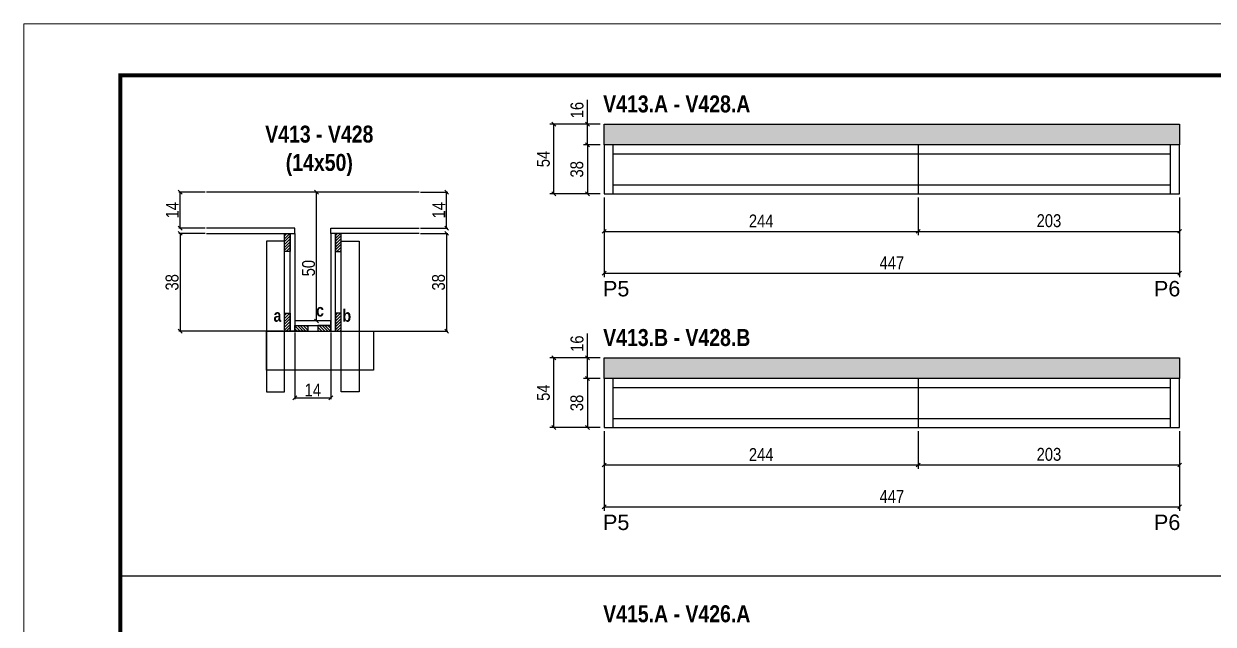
# Model space of a CAD drawing. Extents: x 3309 to 9563, y -2522 to 14608.
# Drawn here: x 3309 to 4233, y 11844 to 12311 of the extents above; entities that cross this region are included whole.
import ezdxf

# ---------------------------------------------------------------- set-up
doc = ezdxf.new("R2010")
doc.units = 0
doc.linetypes.add('DASHED', pattern=[0.75, 0.5, -0.25])
for name, color, linetype in [('5', 5, 'Continuous'), ('COTA', 241, 'Continuous'), ('detalhes', 4, 'Continuous'), ('NOMENCLATURA', 7, 'Continuous'), ('Painéis', 200, 'Continuous'), ('SARR_2.2x7', 40, 'Continuous'), ('SARR_3.5x7', 81, 'Continuous')]:
    doc.layers.add(name, color=color, linetype=linetype)
for name, color, linetype, lineweight in [('CONCRETO', 251, 'Continuous', 25), ('Folhas', 255, 'Continuous', 9), ('SARRAFO DE PRESSAO', 251, 'DASHED', 9)]:
    doc.layers.add(name, color=color, linetype=linetype, lineweight=lineweight)
doc.styles.add('COTA TECNICA', font='techl___.ttf', dxfattribs={"height": 10})
doc.styles.add('COTA TECNICA 2X', font='techl___.ttf', dxfattribs={"height": 10})
doc.styles.get("Standard").update_dxf_attribs({"font": 'arial.ttf'})
doc.styles.add('TECNICA', font='techb___.ttf', dxfattribs={"height": 10})
doc.dimstyles.new('PAINEL', dxfattribs={"dimtxt": 10, "dimasz": 3, "dimexe": 3, "dimexo": 3, "dimgap": 3, "dimtad": 1, "dimdec": 1, "dimzin": 12, "dimdsep": 46, "dimtxsty": 'COTA TECNICA', "dimblk1": 'OBLIQUE', "dimblk2": 'OBLIQUE', "dimsah": 1, "dimcen": 0.9, "dimclrd": 4, "dimclre": 4, "dimclrt": 240, "dimadec": 1, "dimazin": 3, "dimtfac": 1, "dimtdec": 1, "dimtmove": 0, "dimatfit": 3, "dimfxl": 1, "dimtolj": 1, "dimtzin": 12, "dimarcsym": 0})
doc.dimstyles.new('SECAO', dxfattribs={"dimscale": 0.333333, "dimtxt": 5, "dimasz": 9, "dimexe": 3, "dimexo": 3, "dimgap": 3, "dimtad": 1, "dimdec": 1, "dimlfac": 0.5, "dimzin": 12, "dimdsep": 46, "dimtxsty": 'COTA TECNICA 2X', "dimblk1": 'OBLIQUE', "dimblk2": 'OBLIQUE', "dimsah": 1, "dimcen": 0.9, "dimclrd": 4, "dimclre": 4, "dimclrt": 240, "dimadec": 1, "dimazin": 3, "dimtfac": 1, "dimtdec": 1, "dimtmove": 0, "dimatfit": 3, "dimfxl": 1, "dimtolj": 1, "dimtzin": 12, "dimarcsym": 0})

# ---------------------------------------------------------------- blocks, each defined once
blk = doc.blocks.new('9999999999')
at = {"layer": 'Folhas'}
blk.add_lwpolyline([(98138.98, 34190.21), (99623.98, 34190.21), (99623.98, 35240.21), (98138.98, 35240.21)], close=True, dxfattribs=at)
at = {"layer": 'Folhas', "color": 30, "const_width": 3}
blk.add_lwpolyline([(98213.98, 34230.21), (99583.98, 34230.21), (99583.98, 35200.21), (98213.98, 35200.21)], close=True, dxfattribs=at)
blk = doc.blocks.new('_Oblique')
at = {"color": 0, "linetype": 'ByBlock', "lineweight": -2}
blk.add_line((-0.5, -0.5), (0.5, 0.5), dxfattribs=at)
blk = doc.blocks.new('*D1344')
at = {"layer": 'COTA', "color": 4, "lineweight": -2, "transparency": 16777216}
for p, q in [((3450.17, 12147.97), (3429.82, 12147.97)), ((3430.82, 12147.97), (3430.82, 12071.97)), ((3510.87, 12071.97), (3429.82, 12071.97))]:
    blk.add_line(p, q, dxfattribs=at)
at = {"layer": 'Defpoints', "color": 0, "transparency": 16777216}
for p in [(3451.17, 12147.97), (3430.82, 12071.97), (3511.87, 12071.97, 0)]:
    blk.add_point(p, dxfattribs=at)
at = {"layer": 'COTA', "color": 4, "lineweight": -2, "transparency": 16777216, "xscale": 3, "yscale": 3, "zscale": 3}
for p, rotation in [((3430.82, 12147.97), 90), ((3430.82, 12071.97), 270)]:
    blk.add_blockref('_Oblique', p, dxfattribs=dict(at, rotation=rotation))
at = {"layer": 'COTA', "color": 240, "transparency": 16777216, "insert": (3424.58, 12109.97), "char_height": 10, "attachment_point": 5, "rotation": 90, "style": 'COTA TECNICA 2X'}
blk.add_mtext('\\A1;38', dxfattribs=at)
blk = doc.blocks.new('*D1345')
at = {"layer": 'COTA', "color": 4, "lineweight": -2, "transparency": 16777216}
for p, q in [((3617.57, 12147.97), (3638.79, 12147.97)), ((3637.79, 12147.97), (3637.79, 12071.97)), ((3556.87, 12071.97), (3638.79, 12071.97))]:
    blk.add_line(p, q, dxfattribs=at)
at = {"layer": 'Defpoints', "color": 0, "transparency": 16777216}
for p in [(3616.57, 12147.97), (3555.87, 12071.97, 0), (3637.79, 12071.97)]:
    blk.add_point(p, dxfattribs=at)
at = {"layer": 'COTA', "color": 4, "lineweight": -2, "transparency": 16777216, "xscale": 3, "yscale": 3, "zscale": 3}
for p, rotation in [((3637.79, 12147.97), 90), ((3637.79, 12071.97), 270)]:
    blk.add_blockref('_Oblique', p, dxfattribs=dict(at, rotation=rotation))
at = {"layer": 'COTA', "color": 240, "transparency": 16777216, "insert": (3631.54, 12109.97), "char_height": 10, "attachment_point": 5, "rotation": 90, "style": 'COTA TECNICA 2X'}
blk.add_mtext('\\A1;38', dxfattribs=at)
blk = doc.blocks.new('*D1346')
at = {"layer": 'COTA', "color": 4, "lineweight": -2, "transparency": 16777216}
for p, q in [((3546.87, 12179.97), (3535.69, 12179.97)), ((3536.69, 12079.97), (3536.69, 12179.97)), ((3546.87, 12079.97), (3535.69, 12079.97))]:
    blk.add_line(p, q, dxfattribs=at)
at = {"layer": 'Defpoints', "color": 0, "transparency": 16777216}
for p in [(3536.69, 12179.97), (3547.87, 12179.97), (3547.87, 12079.97)]:
    blk.add_point(p, dxfattribs=at)
at = {"layer": 'COTA', "color": 4, "lineweight": -2, "transparency": 16777216, "xscale": 3, "yscale": 3, "zscale": 3}
for p, rotation in [((3536.69, 12179.97), 90), ((3536.69, 12079.97), 270)]:
    blk.add_blockref('_Oblique', p, dxfattribs=dict(at, rotation=rotation))
at = {"layer": 'COTA', "color": 240, "transparency": 16777216, "insert": (3530.58, 12120.97), "char_height": 10, "attachment_point": 5, "rotation": 90, "style": 'COTA TECNICA 2X'}
blk.add_mtext('\\A1;50', dxfattribs=at)
blk = doc.blocks.new('*D1347')
at = {"layer": 'COTA', "color": 4, "lineweight": -2, "transparency": 16777216}
for p, q in [((3617.57, 12179.97), (3638.79, 12179.97)), ((3637.79, 12151.97), (3637.79, 12179.97)), ((3617.57, 12151.97), (3638.79, 12151.97))]:
    blk.add_line(p, q, dxfattribs=at)
at = {"layer": 'Defpoints', "color": 0, "transparency": 16777216}
for p in [(3616.57, 12179.97), (3637.79, 12179.97), (3616.57, 12151.97)]:
    blk.add_point(p, dxfattribs=at)
at = {"layer": 'COTA', "color": 4, "lineweight": -2, "transparency": 16777216, "xscale": 3, "yscale": 3, "zscale": 3}
for p, rotation in [((3637.79, 12179.97), 90), ((3637.79, 12151.97), 270)]:
    blk.add_blockref('_Oblique', p, dxfattribs=dict(at, rotation=rotation))
at = {"layer": 'COTA', "color": 240, "transparency": 16777216, "insert": (3631.71, 12165.97), "char_height": 10, "attachment_point": 5, "rotation": 90, "style": 'COTA TECNICA 2X'}
blk.add_mtext('\\A1;14', dxfattribs=at)
blk = doc.blocks.new('*D1348')
at = {"layer": 'COTA', "color": 4, "lineweight": -2, "transparency": 16777216}
for p, q in [((3450.17, 12179.97), (3429.82, 12179.97)), ((3430.82, 12151.97), (3430.82, 12179.97)), ((3450.17, 12151.97), (3429.82, 12151.97))]:
    blk.add_line(p, q, dxfattribs=at)
at = {"layer": 'Defpoints', "color": 0, "transparency": 16777216}
for p in [(3430.82, 12179.97), (3451.17, 12179.97), (3451.17, 12151.97)]:
    blk.add_point(p, dxfattribs=at)
at = {"layer": 'COTA', "color": 4, "lineweight": -2, "transparency": 16777216, "xscale": 3, "yscale": 3, "zscale": 3}
for p, rotation in [((3430.82, 12179.97), 90), ((3430.82, 12151.97), 270)]:
    blk.add_blockref('_Oblique', p, dxfattribs=dict(at, rotation=rotation))
at = {"layer": 'COTA', "color": 240, "transparency": 16777216, "insert": (3424.75, 12165.97), "char_height": 10, "attachment_point": 5, "rotation": 90, "style": 'COTA TECNICA 2X'}
blk.add_mtext('\\A1;14', dxfattribs=at)
blk = doc.blocks.new('*D1349')
at = {"layer": 'COTA', "color": 4, "lineweight": -2, "transparency": 16777216}
for p, q in [((3519.87, 12070.97), (3519.87, 12019.26)), ((3547.87, 12070.97), (3547.87, 12019.26)), ((3519.87, 12020.26), (3547.87, 12020.26))]:
    blk.add_line(p, q, dxfattribs=at)
at = {"layer": 'Defpoints', "color": 0, "transparency": 16777216}
for p in [(3519.87, 12071.97), (3547.87, 12071.97), (3547.87, 12020.26)]:
    blk.add_point(p, dxfattribs=at)
at = {"layer": 'COTA', "color": 4, "lineweight": -2, "transparency": 16777216, "xscale": 3, "yscale": 3, "zscale": 3, "rotation": 180}
blk.add_blockref('_Oblique', (3519.87, 12020.26), dxfattribs=at)
at = {"layer": 'COTA', "color": 4, "lineweight": -2, "transparency": 16777216, "xscale": 3, "yscale": 3, "zscale": 3}
blk.add_blockref('_Oblique', (3547.87, 12020.26), dxfattribs=at)
at = {"layer": 'COTA', "color": 240, "transparency": 16777216, "insert": (3533.87, 12026.33), "char_height": 10, "attachment_point": 5, "style": 'COTA TECNICA 2X'}
blk.add_mtext('\\A1;14', dxfattribs=at)
blk = doc.blocks.new('*D1351')
at = {"layer": 'COTA', "color": 4, "lineweight": -2, "transparency": 16777216}
for p, q in [((3760.12, 12175.71), (3760.12, 12114.05)), ((4207.12, 12175.71), (4207.12, 12114.05)), ((3760.12, 12117.05), (4207.12, 12117.05))]:
    blk.add_line(p, q, dxfattribs=at)
at = {"layer": 'Defpoints', "color": 0, "transparency": 16777216}
for p in [(3760.12, 12178.71), (4207.12, 12178.71), (4207.12, 12117.05)]:
    blk.add_point(p, dxfattribs=at)
at = {"layer": 'COTA', "color": 4, "lineweight": -2, "transparency": 16777216, "xscale": 3, "yscale": 3, "zscale": 3, "rotation": 180}
blk.add_blockref('_Oblique', (3760.12, 12117.05), dxfattribs=at)
at = {"layer": 'COTA', "color": 4, "lineweight": -2, "transparency": 16777216, "xscale": 3, "yscale": 3, "zscale": 3}
blk.add_blockref('_Oblique', (4207.12, 12117.05), dxfattribs=at)
at = {"layer": 'COTA', "color": 240, "transparency": 16777216, "insert": (3983.62, 12125.12), "char_height": 10, "attachment_point": 5, "style": 'COTA TECNICA'}
blk.add_mtext('\\A1;447', dxfattribs=at)
blk = doc.blocks.new('*D1352')
at = {"layer": 'COTA', "color": 4, "lineweight": -2, "transparency": 16777216}
for p, q in [((3760.12, 12175.71), (3760.12, 12146.54)), ((4004.12, 12175.71), (4004.12, 12146.54)), ((3760.12, 12149.54), (4004.12, 12149.54))]:
    blk.add_line(p, q, dxfattribs=at)
at = {"layer": 'Defpoints', "color": 0, "transparency": 16777216}
for p in [(3760.12, 12178.71), (4004.12, 12178.71), (4004.12, 12149.54)]:
    blk.add_point(p, dxfattribs=at)
at = {"layer": 'COTA', "color": 4, "lineweight": -2, "transparency": 16777216, "xscale": 3, "yscale": 3, "zscale": 3, "rotation": 180}
blk.add_blockref('_Oblique', (3760.12, 12149.54), dxfattribs=at)
at = {"layer": 'COTA', "color": 4, "lineweight": -2, "transparency": 16777216, "xscale": 3, "yscale": 3, "zscale": 3}
blk.add_blockref('_Oblique', (4004.12, 12149.54), dxfattribs=at)
at = {"layer": 'COTA', "color": 240, "transparency": 16777216, "insert": (3882.12, 12157.61), "char_height": 10, "attachment_point": 5, "style": 'COTA TECNICA'}
blk.add_mtext('\\A1;244', dxfattribs=at)
blk = doc.blocks.new('*D1353')
at = {"layer": 'COTA', "color": 4, "lineweight": -2, "transparency": 16777216}
for p, q in [((4004.12, 12175.71), (4004.12, 12146.54)), ((4207.12, 12175.71), (4207.12, 12146.54)), ((4004.12, 12149.54), (4207.12, 12149.54))]:
    blk.add_line(p, q, dxfattribs=at)
at = {"layer": 'Defpoints', "color": 0, "transparency": 16777216}
for p in [(4004.12, 12178.71), (4207.12, 12178.71), (4207.12, 12149.54)]:
    blk.add_point(p, dxfattribs=at)
at = {"layer": 'COTA', "color": 4, "lineweight": -2, "transparency": 16777216, "xscale": 3, "yscale": 3, "zscale": 3, "rotation": 180}
blk.add_blockref('_Oblique', (4004.12, 12149.54), dxfattribs=at)
at = {"layer": 'COTA', "color": 4, "lineweight": -2, "transparency": 16777216, "xscale": 3, "yscale": 3, "zscale": 3}
blk.add_blockref('_Oblique', (4207.12, 12149.54), dxfattribs=at)
at = {"layer": 'COTA', "color": 240, "transparency": 16777216, "insert": (4105.62, 12157.76), "char_height": 10, "attachment_point": 5, "style": 'COTA TECNICA'}
blk.add_mtext('\\A1;203', dxfattribs=at)
blk = doc.blocks.new('*D1354')
at = {"layer": 'COTA', "color": 4, "lineweight": -2, "transparency": 16777216}
for p, q in [((3757.12, 12216.71), (3744.22, 12216.71)), ((3747.22, 12216.71), (3747.22, 12178.71)), ((3757.12, 12178.71), (3744.22, 12178.71))]:
    blk.add_line(p, q, dxfattribs=at)
at = {"layer": 'Defpoints', "color": 0, "transparency": 16777216}
for p in [(3760.12, 12216.71), (3747.22, 12178.71), (3760.12, 12178.71)]:
    blk.add_point(p, dxfattribs=at)
at = {"layer": 'COTA', "color": 4, "lineweight": -2, "transparency": 16777216, "xscale": 3, "yscale": 3, "zscale": 3}
for p, rotation in [((3747.22, 12216.71), 90), ((3747.22, 12178.71), 270)]:
    blk.add_blockref('_Oblique', p, dxfattribs=dict(at, rotation=rotation))
at = {"layer": 'COTA', "color": 240, "transparency": 16777216, "insert": (3738.98, 12197.71), "char_height": 10, "attachment_point": 5, "rotation": 90, "style": 'COTA TECNICA'}
blk.add_mtext('\\A1;38', dxfattribs=at)
blk = doc.blocks.new('*D1355')
at = {"layer": 'COTA', "color": 4, "lineweight": -2, "transparency": 16777216}
for p, q in [((3747.22, 12232.71), (3747.22, 12251.73)), ((3757.12, 12232.71), (3744.22, 12232.71)), ((3747.22, 12216.71), (3747.22, 12232.71)), ((3757.12, 12216.71), (3744.22, 12216.71))]:
    blk.add_line(p, q, dxfattribs=at)
at = {"layer": 'Defpoints', "color": 0, "transparency": 16777216}
for p in [(3747.22, 12232.71), (3760.12, 12232.71), (3760.12, 12216.71)]:
    blk.add_point(p, dxfattribs=at)
at = {"layer": 'COTA', "color": 4, "lineweight": -2, "transparency": 16777216, "xscale": 3, "yscale": 3, "zscale": 3}
for p, rotation in [((3747.22, 12232.71), 90), ((3747.22, 12216.71), 270)]:
    blk.add_blockref('_Oblique', p, dxfattribs=dict(at, rotation=rotation))
at = {"layer": 'COTA', "color": 240, "transparency": 16777216, "insert": (3739.12, 12243.72), "char_height": 10, "attachment_point": 5, "rotation": 90, "style": 'COTA TECNICA'}
blk.add_mtext('\\A1;16', dxfattribs=at)
blk = doc.blocks.new('*D1350')
at = {"layer": 'COTA', "color": 4, "lineweight": -2, "transparency": 16777216}
for p, q in [((3757.12, 12232.71), (3718.06, 12232.71)), ((3721.06, 12178.71), (3721.06, 12232.71)), ((3757.12, 12178.71), (3718.06, 12178.71))]:
    blk.add_line(p, q, dxfattribs=at)
at = {"layer": 'Defpoints', "color": 0, "transparency": 16777216}
for p in [(3721.06, 12232.71), (3760.12, 12232.71), (3760.12, 12178.71)]:
    blk.add_point(p, dxfattribs=at)
at = {"layer": 'COTA', "color": 4, "lineweight": -2, "transparency": 16777216, "xscale": 3, "yscale": 3, "zscale": 3}
for p, rotation in [((3721.06, 12232.71), 90), ((3721.06, 12178.71), 270)]:
    blk.add_blockref('_Oblique', p, dxfattribs=dict(at, rotation=rotation))
at = {"layer": 'COTA', "color": 240, "transparency": 16777216, "insert": (3712.95, 12205.71), "char_height": 10, "attachment_point": 5, "rotation": 90, "style": 'COTA TECNICA'}
blk.add_mtext('\\A1;54', dxfattribs=at)
blk = doc.blocks.new('*D1361')
at = {"layer": 'COTA', "color": 4, "lineweight": -2, "transparency": 16777216}
for p, q in [((3760.12, 11994.3), (3760.12, 11932.64)), ((4207.12, 11994.3), (4207.12, 11932.64)), ((3760.12, 11935.64), (4207.12, 11935.64))]:
    blk.add_line(p, q, dxfattribs=at)
at = {"layer": 'Defpoints', "color": 0, "transparency": 16777216}
for p in [(3760.12, 11997.3), (4207.12, 11997.3), (4207.12, 11935.64)]:
    blk.add_point(p, dxfattribs=at)
at = {"layer": 'COTA', "color": 4, "lineweight": -2, "transparency": 16777216, "xscale": 3, "yscale": 3, "zscale": 3, "rotation": 180}
blk.add_blockref('_Oblique', (3760.12, 11935.64), dxfattribs=at)
at = {"layer": 'COTA', "color": 4, "lineweight": -2, "transparency": 16777216, "xscale": 3, "yscale": 3, "zscale": 3}
blk.add_blockref('_Oblique', (4207.12, 11935.64), dxfattribs=at)
at = {"layer": 'COTA', "color": 240, "transparency": 16777216, "insert": (3983.62, 11943.71), "char_height": 10, "attachment_point": 5, "style": 'COTA TECNICA'}
blk.add_mtext('\\A1;447', dxfattribs=at)
blk = doc.blocks.new('*D1356')
at = {"layer": 'COTA', "color": 4, "lineweight": -2, "transparency": 16777216}
for p, q in [((3760.12, 11994.3), (3760.12, 11965.13)), ((4004.12, 11994.3), (4004.12, 11965.13)), ((3760.12, 11968.13), (4004.12, 11968.13))]:
    blk.add_line(p, q, dxfattribs=at)
at = {"layer": 'Defpoints', "color": 0, "transparency": 16777216}
for p in [(3760.12, 11997.3), (4004.12, 11997.3), (4004.12, 11968.13)]:
    blk.add_point(p, dxfattribs=at)
at = {"layer": 'COTA', "color": 4, "lineweight": -2, "transparency": 16777216, "xscale": 3, "yscale": 3, "zscale": 3, "rotation": 180}
blk.add_blockref('_Oblique', (3760.12, 11968.13), dxfattribs=at)
at = {"layer": 'COTA', "color": 4, "lineweight": -2, "transparency": 16777216, "xscale": 3, "yscale": 3, "zscale": 3}
blk.add_blockref('_Oblique', (4004.12, 11968.13), dxfattribs=at)
at = {"layer": 'COTA', "color": 240, "transparency": 16777216, "insert": (3882.12, 11976.2), "char_height": 10, "attachment_point": 5, "style": 'COTA TECNICA'}
blk.add_mtext('\\A1;244', dxfattribs=at)
blk = doc.blocks.new('*D1357')
at = {"layer": 'COTA', "color": 4, "lineweight": -2, "transparency": 16777216}
for p, q in [((4004.12, 11994.3), (4004.12, 11965.13)), ((4207.12, 11994.3), (4207.12, 11965.13)), ((4004.12, 11968.13), (4207.12, 11968.13))]:
    blk.add_line(p, q, dxfattribs=at)
at = {"layer": 'Defpoints', "color": 0, "transparency": 16777216}
for p in [(4004.12, 11997.3), (4207.12, 11997.3), (4207.12, 11968.13)]:
    blk.add_point(p, dxfattribs=at)
at = {"layer": 'COTA', "color": 4, "lineweight": -2, "transparency": 16777216, "xscale": 3, "yscale": 3, "zscale": 3, "rotation": 180}
blk.add_blockref('_Oblique', (4004.12, 11968.13), dxfattribs=at)
at = {"layer": 'COTA', "color": 4, "lineweight": -2, "transparency": 16777216, "xscale": 3, "yscale": 3, "zscale": 3}
blk.add_blockref('_Oblique', (4207.12, 11968.13), dxfattribs=at)
at = {"layer": 'COTA', "color": 240, "transparency": 16777216, "insert": (4105.62, 11976.34), "char_height": 10, "attachment_point": 5, "style": 'COTA TECNICA'}
blk.add_mtext('\\A1;203', dxfattribs=at)
blk = doc.blocks.new('*D1358')
at = {"layer": 'COTA', "color": 4, "lineweight": -2, "transparency": 16777216}
for p, q in [((3757.12, 12035.3), (3744.22, 12035.3)), ((3747.22, 12035.3), (3747.22, 11997.3)), ((3757.12, 11997.3), (3744.22, 11997.3))]:
    blk.add_line(p, q, dxfattribs=at)
at = {"layer": 'Defpoints', "color": 0, "transparency": 16777216}
for p in [(3760.12, 12035.3), (3747.22, 11997.3), (3760.12, 11997.3)]:
    blk.add_point(p, dxfattribs=at)
at = {"layer": 'COTA', "color": 4, "lineweight": -2, "transparency": 16777216, "xscale": 3, "yscale": 3, "zscale": 3}
for p, rotation in [((3747.22, 12035.3), 90), ((3747.22, 11997.3), 270)]:
    blk.add_blockref('_Oblique', p, dxfattribs=dict(at, rotation=rotation))
at = {"layer": 'COTA', "color": 240, "transparency": 16777216, "insert": (3738.98, 12016.3), "char_height": 10, "attachment_point": 5, "rotation": 90, "style": 'COTA TECNICA'}
blk.add_mtext('\\A1;38', dxfattribs=at)
blk = doc.blocks.new('*D1359')
at = {"layer": 'COTA', "color": 4, "lineweight": -2, "transparency": 16777216}
for p, q in [((3747.22, 12051.3), (3747.22, 12070.32)), ((3757.12, 12051.3), (3744.22, 12051.3)), ((3747.22, 12035.3), (3747.22, 12051.3)), ((3757.12, 12035.3), (3744.22, 12035.3))]:
    blk.add_line(p, q, dxfattribs=at)
at = {"layer": 'Defpoints', "color": 0, "transparency": 16777216}
for p in [(3747.22, 12051.3), (3760.12, 12051.3), (3760.12, 12035.3)]:
    blk.add_point(p, dxfattribs=at)
at = {"layer": 'COTA', "color": 4, "lineweight": -2, "transparency": 16777216, "xscale": 3, "yscale": 3, "zscale": 3}
for p, rotation in [((3747.22, 12051.3), 90), ((3747.22, 12035.3), 270)]:
    blk.add_blockref('_Oblique', p, dxfattribs=dict(at, rotation=rotation))
at = {"layer": 'COTA', "color": 240, "transparency": 16777216, "insert": (3739.12, 12062.31), "char_height": 10, "attachment_point": 5, "rotation": 90, "style": 'COTA TECNICA'}
blk.add_mtext('\\A1;16', dxfattribs=at)
blk = doc.blocks.new('*D1360')
at = {"layer": 'COTA', "color": 4, "lineweight": -2, "transparency": 16777216}
for p, q in [((3757.12, 12051.3), (3718.06, 12051.3)), ((3721.06, 11997.3), (3721.06, 12051.3)), ((3757.12, 11997.3), (3718.06, 11997.3))]:
    blk.add_line(p, q, dxfattribs=at)
at = {"layer": 'Defpoints', "color": 0, "transparency": 16777216}
for p in [(3721.06, 12051.3), (3760.12, 12051.3), (3760.12, 11997.3)]:
    blk.add_point(p, dxfattribs=at)
at = {"layer": 'COTA', "color": 4, "lineweight": -2, "transparency": 16777216, "xscale": 3, "yscale": 3, "zscale": 3}
for p, rotation in [((3721.06, 12051.3), 90), ((3721.06, 11997.3), 270)]:
    blk.add_blockref('_Oblique', p, dxfattribs=dict(at, rotation=rotation))
at = {"layer": 'COTA', "color": 240, "transparency": 16777216, "insert": (3712.95, 12024.3), "char_height": 10, "attachment_point": 5, "rotation": 90, "style": 'COTA TECNICA'}
blk.add_mtext('\\A1;54', dxfattribs=at)

msp = doc.modelspace()

# ---------------------------------------------------------------- hatches: boundary and pattern name
at = {"layer": 'COTA'}
h = msp.add_hatch(dxfattribs=at)
h.set_pattern_fill('AR-CONC', color=256, scale=0.03)
h.set_pattern_definition([(50, (36.2224, 27.5365), (5.46554, -0.4781726), [0.5715, -6.2865]), (355, (36.2224, 27.5365), (-1.0573026, 5.7317054), [0.4572, -5.0292175]), (100.451445, (36.678, 27.4967), (4.4082374, 5.2535326), [0.4857003, -5.3427073]), (46.1842, (36.2224, 29.0605), (8.1323712, -1.26127), [0.85725, -9.42975]), (96.63556, (36.9, 28.9554), (7.122124, 7.4227837), [0.7285507, -8.014068]), (351.18415, (36.222, 29.0605), (7.122124, 7.422784), [0.685799, -7.543792]), (21, (36.9844, 28.6795), (4.5484317, -3.067956), [0.5715, -6.2865]), (326, (36.9844, 28.6795), (1.8540609, 5.525639), [0.4572, -5.0292]), (71.451445, (37.3634, 28.424), (6.4024926, 2.457683), [0.4857003, -5.3426981]), (37.5, (36.2224, 27.5365), (0.0926581, 2.53665117), [0, -4.96824, 0, -5.1054, 0, -5.04825]), (7.5, (36.2224, 27.5365), (2.0045899, 3.00541724), [0, -2.91084, 0, -4.85394, 0, -1.92405]), (327.5, (34.5231, 27.5365), (4.06771786, -0.17186232), [0, -1.905, 0, -5.9436, 0, -7.8867]), (317.5, (33.761, 27.5365), (4.4438754, 0.7627947), [0, -2.4765, 0, -3.94716, 0, -5.6007])])
h.paths.add_polyline_path([(3760.12, 12232.71), (3760.12, 12216.71), (4207.12, 12216.71), (4207.12, 12232.71)])
h = msp.add_hatch(dxfattribs=at)
h.set_pattern_fill('AR-CONC', color=256, scale=0.03)
h.set_pattern_definition([(50, (36.2224, -153.875), (5.46554, -0.4781726), [0.5715, -6.2865]), (355, (36.2224, -153.875), (-1.0573026, 5.7317054), [0.4572, -5.0292175]), (100.451445, (36.678, -153.915), (4.4082374, 5.2535326), [0.4857003, -5.3427073]), (46.1842, (36.2224, -152.351), (8.1323712, -1.26127), [0.85725, -9.42975]), (96.63556, (36.9, -152.456), (7.122124, 7.4227837), [0.7285507, -8.014068]), (351.18415, (36.222, -152.351), (7.122124, 7.422784), [0.685799, -7.543792]), (21, (36.9844, -152.732), (4.5484317, -3.067956), [0.5715, -6.2865]), (326, (36.9844, -152.732), (1.8540609, 5.525639), [0.4572, -5.0292]), (71.451445, (37.3634, -152.9877), (6.4024926, 2.457683), [0.4857003, -5.3426981]), (37.5, (36.2224, -153.875), (0.0926581, 2.53665117), [0, -4.96824, 0, -5.1054, 0, -5.04825]), (7.5, (36.2224, -153.875), (2.0045899, 3.00541724), [0, -2.91084, 0, -4.85394, 0, -1.92405]), (327.5, (34.5231, -153.875), (4.06771786, -0.17186232), [0, -1.905, 0, -5.9436, 0, -7.8867]), (317.5, (33.761, -153.875), (4.4438754, 0.7627947), [0, -2.4765, 0, -3.94716, 0, -5.6007])])
h.paths.add_polyline_path([(3760.12, 12051.3), (3760.12, 12035.3), (4207.12, 12035.3), (4207.12, 12051.3)])
at = {"layer": 'SARR_2.2x7'}
h = msp.add_hatch(dxfattribs=at)
h.set_pattern_fill('ANSI31', color=256, scale=0.5)
h.set_pattern_definition([(45, (-120000.3024, -21087.5717), (-1.122532015, 1.122532015), [])])
h.paths.add_polyline_path([(3511.87, 12133.97), (3516.27, 12133.97), (3516.27, 12147.97), (3511.87, 12147.97)])
h = msp.add_hatch(dxfattribs=at)
h.set_pattern_fill('ANSI31', color=256, scale=0.5)
h.set_pattern_definition([(45, (-120010.3024, -21087.5717), (-1.122532015, 1.122532015), [])])
h.paths.add_polyline_path([(3555.87, 12133.97), (3551.47, 12133.97), (3551.47, 12147.97), (3555.87, 12147.97)])
h = msp.add_hatch(dxfattribs=at)
h.set_pattern_fill('ANSI31', color=256, scale=0.5)
h.set_pattern_definition([(45, (-120000.3024, -21149.5717), (-1.122532015, 1.122532015), [])])
h.paths.add_polyline_path([(3511.87, 12071.97), (3516.27, 12071.97), (3516.27, 12085.97), (3511.87, 12085.97)])
h = msp.add_hatch(dxfattribs=at)
h.set_pattern_fill('ANSI31', color=256, scale=0.5)
h.set_pattern_definition([(45, (-120010.3024, -21149.5717), (-1.122532015, 1.122532015), [])])
h.paths.add_polyline_path([(3555.87, 12071.97), (3551.47, 12071.97), (3551.47, 12085.97), (3555.87, 12085.97)])
h = msp.add_hatch(dxfattribs=at)
h.set_pattern_fill('ANSI31', color=256, scale=0.5, angle=90)
h.set_pattern_definition([(135, (36755.4059, -111440.2027), (-1.122532015, -1.122532015), [])])
h.paths.add_polyline_path([(3529.87, 12071.97), (3529.87, 12076.37), (3519.87, 12076.37), (3519.87, 12071.97)])
h = msp.add_hatch(dxfattribs=at)
h.set_pattern_fill('ANSI31', color=256, scale=0.5, angle=90)
h.set_pattern_definition([(135, (36745.4059, -111440.2027), (-1.122532015, -1.122532015), [])])
h.paths.add_polyline_path([(3537.87, 12076.37), (3537.87, 12071.97), (3547.87, 12071.97), (3547.87, 12076.37)])

# ---------------------------------------------------------------- linework, layer by layer
at = {"layer": 'CONCRETO', "linetype": 'Continuous'}
msp.add_line((3616.57, 12179.97), (3451.17, 12179.97), dxfattribs=at)
at = {"layer": 'COTA'}
for p, q in [((3760.12, 12216.71), (3760.12, 12232.71)), ((3760.12, 12232.71), (4207.12, 12232.71)), ((4207.12, 12232.71), (4207.12, 12216.71)), ((3760.12, 12035.3), (3760.12, 12051.3)), ((3760.12, 12051.3), (4207.12, 12051.3)), ((4207.12, 12051.3), (4207.12, 12035.3)), ((3384.37, 11882.04), (4754.37, 11882.04))]:
    msp.add_line(p, q, dxfattribs=at)
at = {"layer": 'Painéis', "linetype": 'ByBlock'}
for p, q in [((4207.12, 12216.71), (3760.12, 12216.71)), ((3760.12, 12216.71), (3760.12, 12178.71)), ((4004.12, 12216.71), (4004.12, 12178.71)), ((4207.12, 12178.71), (4207.12, 12216.71)), ((3760.12, 12178.71), (4207.12, 12178.71)), ((4207.12, 12035.3), (3760.12, 12035.3)), ((3760.12, 12035.3), (3760.12, 11997.3)), ((4004.12, 12035.3), (4004.12, 11997.3)), ((4207.12, 11997.3), (4207.12, 12035.3)), ((3760.12, 11997.3), (4207.12, 11997.3))]:
    msp.add_line(p, q, dxfattribs=at)
at = {"layer": 'Painéis', "linetype": 'Continuous', "elevation": 0}
for points in [[(3451.17, 12147.97), (3519.87, 12147.97), (3519.87, 12151.97), (3451.17, 12151.97)], [(3616.57, 12147.97), (3547.87, 12147.97), (3547.87, 12151.97), (3616.57, 12151.97)]]:
    msp.add_lwpolyline(points, dxfattribs=at)
at = {"layer": 'Painéis', "linetype": 'Continuous'}
for points in [[(3516.27, 12071.97), (3516.27, 12147.97), (3519.87, 12147.97), (3519.87, 12071.97)], [(3551.47, 12071.97), (3551.47, 12147.97), (3547.87, 12147.97), (3547.87, 12071.97)], [(3547.87, 12079.97), (3519.87, 12079.97), (3519.87, 12076.37), (3547.87, 12076.37)]]:
    msp.add_lwpolyline(points, close=True, dxfattribs=at)
at = {"layer": 'SARR_2.2x7', "linetype": 'Continuous'}
for p, q in [((3767.12, 12178.71), (3767.12, 12216.71)), ((4200.12, 12178.71), (4200.12, 12216.71)), ((3767.12, 12209.71), (4004.12, 12209.71)), ((4004.12, 12209.71), (4200.12, 12209.71)), ((3767.12, 12185.71), (4004.12, 12185.71)), ((4004.12, 12185.71), (4200.12, 12185.71)), ((3767.12, 11997.3), (3767.12, 12035.3)), ((4200.12, 11997.3), (4200.12, 12035.3)), ((3767.12, 12028.3), (4004.12, 12028.3)), ((4004.12, 12028.3), (4200.12, 12028.3)), ((3767.12, 12004.3), (4004.12, 12004.3)), ((4004.12, 12004.3), (4200.12, 12004.3))]:
    msp.add_line(p, q, dxfattribs=at)
at = {"layer": 'SARR_2.2x7'}
for points in [[(3516.27, 12147.97), (3516.27, 12133.97), (3511.87, 12133.97), (3511.87, 12147.97)], [(3551.47, 12147.97), (3551.47, 12133.97), (3555.87, 12133.97), (3555.87, 12147.97)], [(3516.27, 12085.97), (3516.27, 12071.97), (3511.87, 12071.97), (3511.87, 12085.97)], [(3551.47, 12085.97), (3551.47, 12071.97), (3555.87, 12071.97), (3555.87, 12085.97)], [(3519.87, 12076.37), (3529.87, 12076.37), (3529.87, 12071.97), (3519.87, 12071.97)], [(3547.87, 12076.37), (3537.87, 12076.37), (3537.87, 12071.97), (3547.87, 12071.97)]]:
    msp.add_lwpolyline(points, close=True, dxfattribs=at)
at = {"layer": 'SARR_3.5x7'}
for points in [[(3511.87, 12141.97), (3497.87, 12141.97), (3497.87, 12024.99), (3511.87, 12024.99)], [(3555.87, 12141.97), (3569.87, 12141.97), (3569.87, 12024.99), (3555.87, 12024.99)], [(3497.87, 12071.97), (3581.05, 12071.97), (3581.05, 12041.88), (3497.87, 12041.88)]]:
    msp.add_lwpolyline(points, close=True, dxfattribs=at)

# ---------------------------------------------------------------- block references
at = {"layer": 'SARRAFO DE PRESSAO', "color": 6, "linetype": 'ByBlock'}
msp.add_blockref('9999999999', (-94829.61, -22929.5), dxfattribs=at)

# ---------------------------------------------------------------- texts
at = {"layer": '5', "linetype": 'Continuous'}
for s, p in [('P5', (3759.26, 12099.04)), ('P6', (4187.19, 12099.04)), ('P5', (3759.26, 11917.63)), ('P6', (4187.19, 11917.63))]:
    msp.add_text(s, height=12, rotation=359.99996, dxfattribs=at).set_placement(p)
at = {"layer": 'detalhes', "style": 'TECNICA'}
for s, p in [('a', (3503.35, 12079.33)), ('c', (3536.41, 12083.44)), ('b', (3556.91, 12079.32))]:
    msp.add_text(s, height=9.6, dxfattribs=at).set_placement(p)
at = {"layer": 'NOMENCLATURA', "style": 'TECNICA'}
for s, p in [('V413.A - V428.A', (3759.4, 12241.9)), ('V413.B - V428.B', (3759.4, 12060.49)), ('V415.A - V426.A', (3759.4, 11845.99))]:
    msp.add_text(s, height=13.2, dxfattribs=at).set_placement(p)
at = {"layer": 'NOMENCLATURA', "insert": (3538.9, 12231.66), "char_height": 13.2, "attachment_point": 2, "style": 'TECNICA'}
msp.add_mtext_dynamic_manual_height_columns('V413 - V428\\P(14x50)', width=300.2766, gutter_width=1, heights=[0], dxfattribs=at)

# ---------------------------------------------------------------- dimensions: what is measured, and where the dimension line sits
at = {"layer": 'COTA'}
for base, p1, p2, angle, dimstyle, picture, middle in [((3747.22, 12232.71), (3760.12, 12216.71), (3760.12, 12232.71), 90, 'PAINEL', '*D1355', (3739.12, 12243.72)), ((3721.06, 12232.71), (3760.12, 12178.71), (3760.12, 12232.71), 90, 'PAINEL', '*D1350', (3712.95, 12205.71)), ((3747.22, 12178.71), (3760.12, 12216.71), (3760.12, 12178.71), 90, 'PAINEL', '*D1354', (3738.98, 12197.71)), ((3430.82, 12179.97), (3451.17, 12151.97), (3451.17, 12179.97), 90, 'SECAO', '*D1348', (3424.75, 12165.97)), ((3637.79, 12179.97), (3616.57, 12151.97), (3616.57, 12179.97), 90, 'SECAO', '*D1347', (3631.71, 12165.97)), ((4207.12, 12117.05), (3760.12, 12178.71), (4207.12, 12178.71), 180, 'PAINEL', '*D1351', (3983.62, 12125.12)), ((3430.82, 12071.97, 0), (3451.17, 12147.97), (3511.87, 12071.97), 90, 'SECAO', '*D1344', (3424.58, 12109.97, 0)), ((3637.79, 12071.97, 0), (3616.57, 12147.97), (3555.87, 12071.97), 90, 'SECAO', '*D1345', (3631.54, 12109.97, 0)), ((3747.22, 12051.3), (3760.12, 12035.3), (3760.12, 12051.3), 90, 'PAINEL', '*D1359', (3739.12, 12062.31)), ((3721.06, 12051.3), (3760.12, 11997.3), (3760.12, 12051.3), 90, 'PAINEL', '*D1360', (3712.95, 12024.3)), ((3747.22, 11997.3), (3760.12, 12035.3), (3760.12, 11997.3), 90, 'PAINEL', '*D1358', (3738.98, 12016.3)), ((4207.12, 11935.64), (3760.12, 11997.3), (4207.12, 11997.3), 180, 'PAINEL', '*D1361', (3983.62, 11943.71))]:
    dim = msp.add_linear_dim(base=base, p1=p1, p2=p2, angle=angle, dimstyle=dimstyle, dxfattribs=at)
    dim.commit()
    dim.dimension.update_dxf_attribs({"geometry": picture, "text_midpoint": middle})
dim = msp.add_linear_dim(base=(3536.69, 12179.97), p1=(3547.87, 12079.97), p2=(3547.87, 12179.97), angle=90, dimstyle='SECAO', dxfattribs=at)
dim.commit()
dim.dimension.update_dxf_attribs({"geometry": '*D1346', "text_midpoint": (3536.69, 12120.97), "dimtype": 160})
for base, p1, p2, dimstyle, picture, middle in [((4004.12, 12149.54), (3760.12, 12178.71), (4004.12, 12178.71), 'PAINEL', '*D1352', (3882.12, 12157.61)), ((3547.87, 12020.26), (3519.87, 12071.97), (3547.87, 12071.97), 'SECAO', '*D1349', (3533.87, 12026.33)), ((4004.12, 11968.13), (3760.12, 11997.3), (4004.12, 11997.3), 'PAINEL', '*D1356', (3882.12, 11976.2))]:
    dim = msp.add_linear_dim(base=base, p1=p1, p2=p2, dimstyle=dimstyle, dxfattribs=at)
    dim.commit()
    dim.dimension.update_dxf_attribs({"geometry": picture, "text_midpoint": middle})
for base, p1, p2, picture, middle in [((4207.12, 12149.54), (4004.12, 12178.71), (4207.12, 12178.71), '*D1353', (4105.62, 12157.76)), ((4207.12, 11968.13), (4004.12, 11997.3), (4207.12, 11997.3), '*D1357', (4105.62, 11976.34))]:
    dim = msp.add_linear_dim(base=base, p1=p1, p2=p2, dimstyle='PAINEL', override={"dimtmove": 1}, dxfattribs=at)
    dim.commit()
    dim.dimension.update_dxf_attribs({"geometry": picture, "text_midpoint": middle})

doc.saveas('drawing.dxf')
